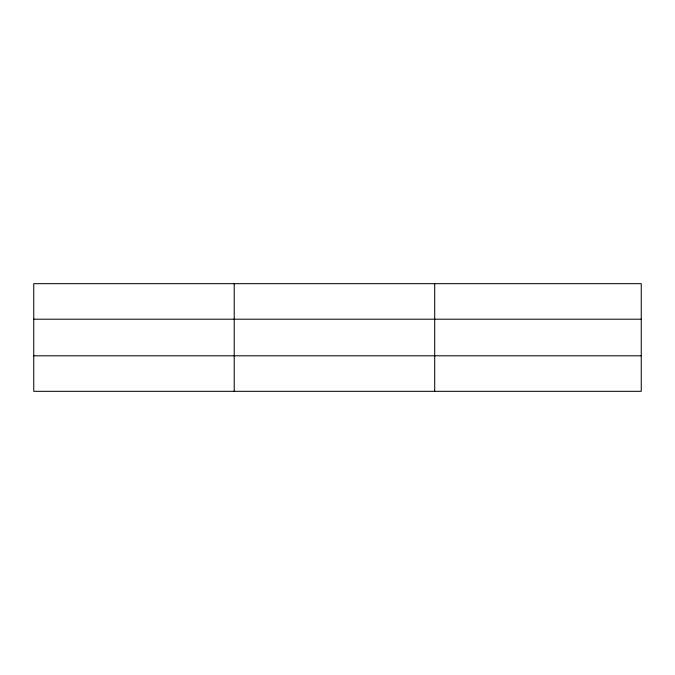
<?xml version="1.0" encoding="UTF-8"?>
<svg xmlns="http://www.w3.org/2000/svg" width="675" height="675" viewBox="0 0 675 675"><rect width="100%" height="100%" fill="white"/><g stroke="black" fill="none" stroke-linecap="round" stroke-linejoin="round"><path stroke-width="1.01" d="M234.225 391.323L234.225 283.677M434.7 391.323L434.7 283.677M641.25 319.199L641.25 283.677L33.75 283.677L33.75 391.323L641.25 391.323L641.25 319.199L33.75 319.199M33.75 355.801L641.25 355.801"/></g></svg>
